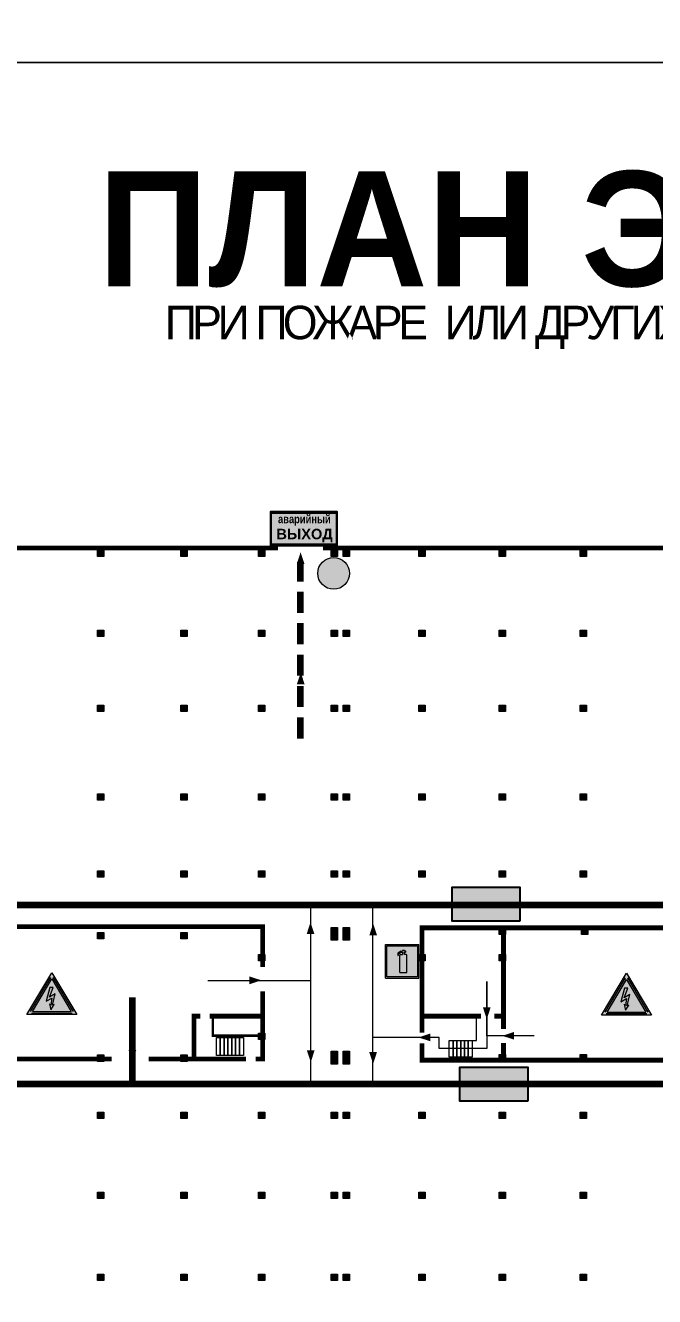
# Model space of a CAD drawing. Header units: millimetres. Extents: x 13810 to 67229, y 12374 to 21950.
# Drawn here: x 27421.3 to 27541.7, y 13916.4 to 14159.5 of the extents above; entities that cross this region are included whole.
import ezdxf

# ---------------------------------------------------------------- set-up
doc = ezdxf.new("R2010")
doc.units = ezdxf.units.MM
doc.linetypes.add('{ Wide Dash }', pattern=[12, 4, -2, 4, -2])
doc.layers.add('План_Штампы', color=7, linetype='Continuous')
doc.styles.add('обычный', font='arial.ttf')

# ---------------------------------------------------------------- blocks, each defined once
blk = doc.blocks.new('A$C41C009D9')
at = {"true_color": 0xffffff}
blk.add_hatch(color=7, dxfattribs=at).paths.add_polyline_path([(0, 8), (-16, 8), (-16, 0), (0, 0)])
h = blk.add_hatch(color=126)
h.dxf.hatch_style = 1
h.paths.add_polyline_path([(-15.8, 7.8), (-15.8, 0.2), (-0.2, 0.2), (-0.2, 7.8)])
at = {"color": 126}
for points in [[(-16, 0), (0, 0), (0, 8), (-16, 8)], [(-16, 0), (0, 0), (0, 8), (-16, 8)], [(-15.8, 7.8), (-0.2, 7.8), (-0.2, 0.2), (-15.8, 0.2)]]:
    blk.add_lwpolyline(points, close=True, dxfattribs=at)
at = {"color": 7, "true_color": 0xffffff, "insert": (-15.8, 7.3), "char_height": 2.5, "width": 15.5999, "attachment_point": 1, "style": 'обычный'}
blk.add_mtext('\\pi1.6133;{\\fArial|b1|i0|c204|p34;\\H0.8x;\\W0.8;аварийный\\H1.25x;\\W1;\\P\\pi1.2327;ВЫХОД}', dxfattribs=at)
blk = doc.blocks.new('A$C32E8229D')
at = {"true_color": 0xffffff}
blk.add_hatch(color=7, dxfattribs=at).paths.add_polyline_path([(0, 0), (0, -8), (16, -8), (16, 0)])
h = blk.add_hatch(color=126)
h.paths.add_polyline_path([(0.2, -0.2), (15.8, -0.2), (15.8, -7.8), (0.2, -7.8)])
h.paths.add_polyline_path([(13.49, -2.05), (12.08, -2.05), (11.37, -2.63, 0.162397), (11.29, -2.84), (11.29, -3.63), (10.35, -3.63), (10.35, -4.05), (11.68, -4.05), (11.68, -3.48), (12.26, -4.28), (11.29, -5.1), (11.29, -6.78), (11.85, -6.78), (11.85, -5.44), (12.8, -4.64), (12.8, -5.94), (14.46, -5.94), (14.46, -5.39), (13.45, -5.39), (13.45, -3.97), (12.46, -2.59), (13.15, -2.59), (13.69, -3.34), (14.18, -3)], flags=16)
h.paths.add_polyline_path([(10.74, -1.82, 1), (11.8, -1.82, 1)], flags=16)
h.paths.add_polyline_path([(9.39, -3.59), (5.99, -3.59), (6.56, -3.03), (5.91, -3.03), (5.1, -3.83), (5.91, -4.64), (6.56, -4.64), (5.99, -4.09), (9.39, -4.09)], flags=16)
h.paths.add_polyline_path([(4.29, -1.08), (1.72, -1.08), (1.72, -6.6), (4.29, -6.6)], flags=16)
at = {"color": 126}
blk.add_lwpolyline([(16, -8), (0, -8), (0, 0), (16, 0)], close=True, dxfattribs=at)
blk = doc.blocks.new('A$C7B8C2D5B')
at = {"lineweight": 0}
h = blk.add_hatch(color=5, dxfattribs=at)
h.dxf.hatch_style = 1
h.paths.add_polyline_path([(1.4, -3.02, 1), (-2.11, -3.02, 1)])
at = {"color": 5, "lineweight": 0}
blk.add_circle((-0.36, -3.02), 1.75, dxfattribs=at)
blk = doc.blocks.new('A$C3E6D3DDE')
at = {"lineweight": 5}
h = blk.add_hatch(color=40, dxfattribs=at)
h.paths.add_polyline_path([(24.1, 1.45), (16.46, -11.35), (31.74, -11.35)])
h.paths.add_polyline_path([(24.09, -0.46), (30.03, -10.41), (18.14, -10.41)], flags=16)
h.paths.add_polyline_path([(24.54, -3.08), (23.41, -6.02), (25.13, -5.01), (24.33, -8.5), (24.82, -8.27), (23.79, -9.86), (23.4, -8.04), (23.8, -8.43), (24.04, -6.29), (22.39, -7.25), (23.44, -3.08)], flags=0)
h = blk.add_hatch(color=256, dxfattribs=at)
h.paths.add_polyline_path([(24.37, 0.03, 0.567511), (23.82, 0.03), (17.59, -10.4, 0.582454), (17.86, -10.88), (30.32, -10.88, 0.582149), (30.6, -10.4)])
h.paths.add_polyline_path([(24.09, -0.46), (18.14, -10.41), (30.03, -10.41)], flags=16)
h.paths.add_polyline_path([(24.54, -3.08), (23.41, -6.02), (25.13, -5.01), (24.33, -8.5), (24.82, -8.27), (23.79, -9.86), (23.4, -8.04), (23.8, -8.43), (24.04, -6.29), (22.39, -7.25), (23.44, -3.08)], flags=0)
h = blk.add_hatch(color=40, dxfattribs=at)
h.paths.add_polyline_path([(24.09, -0.46), (18.14, -10.41), (30.03, -10.41)])
h.paths.add_polyline_path([(24.82, -8.27), (23.79, -9.86), (23.4, -8.04), (23.8, -8.43), (24.04, -6.29), (22.39, -7.25), (23.44, -3.08), (24.54, -3.08), (23.41, -6.02), (25.13, -5.01), (24.33, -8.5)], flags=16)
at = {"color": 40, "lineweight": 5}
for p, q in [((16.46, -11.35), (24.1, 1.45)), ((24.1, 1.45), (31.74, -11.35))]:
    blk.add_line(p, q, dxfattribs=at)
at = {"lineweight": 5}
for p, q in [((17.59, -10.4), (23.82, 0.03)), ((24.37, 0.03), (30.6, -10.4)), ((18.14, -10.41), (24.09, -0.46)), ((23.44, -3.08), (22.39, -7.25)), ((23.41, -6.02), (24.54, -3.08)), ((24.54, -3.08), (23.44, -3.08)), ((24.09, -0.46), (30.03, -10.41)), ((22.39, -7.25), (24.04, -6.29)), ((25.13, -5.01), (23.41, -6.02)), ((24.04, -6.29), (23.8, -8.43)), ((24.33, -8.5), (25.13, -5.01)), ((17.86, -10.88), (30.32, -10.88)), ((18.14, -10.41), (30.03, -10.41)), ((23.8, -8.43), (23.4, -8.04)), ((23.4, -8.04), (23.79, -9.86)), ((23.79, -9.86), (24.82, -8.27)), ((24.82, -8.27), (24.33, -8.5))]:
    blk.add_line(p, q, dxfattribs=at)
at = {"color": 50, "lineweight": 5}
blk.add_line((31.74, -11.35), (16.46, -11.35), dxfattribs=at)
blk = doc.blocks.new('A$C3AD82952')
at = {"true_color": 0xf5f5ff}
h = blk.add_hatch(color=7, dxfattribs=at)
h.dxf.hatch_style = 1
h.paths.add_polyline_path([(8.21, 8.73, 0.414214), (7.89, 9.05), (7.22, 9.05), (7.22, 9.92), (7.59, 9.92, 1), (7.57, 10.36), (7.22, 10.36), (7.22, 10.6), (6.43, 10.6), (6.43, 10.36), (6.01, 10.36), (4.74, 9.59), (4.74, 8.69), (4.98, 8.73), (4.98, 9.26), (6.12, 9.91), (6.43, 9.91), (6.43, 9.05), (5.76, 9.05, 0.414214), (5.44, 8.73), (5.44, 2.2), (8.21, 2.2)], flags=0)
h.paths.add_polyline_path([(12.8, 12.8), (0, 12.8), (0, 0), (12.8, 0)])
h.paths.add_polyline_path([(0.51, 12.29), (12.29, 12.29), (12.29, 0.51), (0.51, 0.51)], flags=16)
h.paths.add_polyline_path([(4.74, 9.59), (6.01, 10.36), (6.43, 10.36), (6.43, 10.6), (7.22, 10.6), (7.22, 10.36), (7.59, 10.36, -0.94586), (7.59, 9.92), (7.22, 9.92), (7.22, 9.05), (7.89, 9.05, -0.414214), (8.21, 8.73), (8.21, 2.2), (5.44, 2.2), (5.44, 8.73, -0.414214), (5.76, 9.05), (6.43, 9.05), (6.43, 9.91), (6.12, 9.91), (4.98, 9.26), (4.98, 8.73), (4.74, 8.69)], flags=0)
h = blk.add_hatch(color=242)
h.dxf.hatch_style = 1
h.paths.add_polyline_path([(12.29, 12.29), (0.51, 12.29), (0.51, 0.51), (12.29, 0.51)])
h.paths.add_polyline_path([(4.74, 8.69), (4.74, 9.59), (6.01, 10.36), (6.43, 10.36), (6.43, 10.6), (7.22, 10.6), (7.22, 10.36), (7.59, 10.36, -0.94586), (7.59, 9.92), (7.22, 9.92), (7.22, 9.05), (7.89, 9.05, -0.414214), (8.21, 8.73), (8.21, 2.2), (5.44, 2.2), (5.44, 8.73, -0.414214), (5.76, 9.05), (6.43, 9.05), (6.43, 9.91), (6.12, 9.91), (4.98, 9.26), (4.98, 8.73)], flags=16)
h = blk.add_hatch(color=7, dxfattribs=at)
h.dxf.hatch_style = 1
h.paths.add_polyline_path([(8.21, 8.73, 0.414214), (7.89, 9.05), (7.22, 9.05), (7.22, 9.92), (7.59, 9.92, 1), (7.57, 10.36), (7.22, 10.36), (7.22, 10.6), (6.43, 10.6), (6.43, 10.36), (6.01, 10.36), (4.74, 9.59), (4.74, 8.69), (4.98, 8.73), (4.98, 9.26), (6.12, 9.91), (6.43, 9.91), (6.43, 9.05), (5.76, 9.05, 0.414214), (5.44, 8.73), (5.44, 2.2), (8.21, 2.2)])
at = {"color": 242, "lineweight": 5}
for p, q in [((0, 0), (0, 12.8)), ((0, 12.8), (12.8, 12.8)), ((6.01, 10.36), (4.74, 9.59)), ((4.98, 9.26), (6.12, 9.91)), ((6.01, 10.36), (6.43, 10.36)), ((6.12, 9.91), (6.43, 9.91)), ((7.22, 10.6), (6.43, 10.6)), ((6.43, 10.6), (6.43, 10.36)), ((6.43, 9.91), (6.43, 9.05)), ((7.22, 10.36), (7.22, 10.6)), ((7.59, 10.36), (7.22, 10.36)), ((7.22, 9.05), (7.22, 9.92)), ((7.59, 9.92), (7.22, 9.92)), ((12.8, 0), (12.8, 12.8)), ((4.74, 9.59), (4.74, 8.69)), ((4.74, 8.69), (4.98, 8.73)), ((4.98, 8.73), (4.98, 9.26)), ((5.44, 2.2), (5.44, 8.73)), ((5.76, 9.05), (6.43, 9.05)), ((7.89, 9.05), (7.22, 9.05)), ((8.21, 2.2), (8.21, 8.73)), ((0, 0), (12.8, 0)), ((5.44, 2.2), (8.21, 2.2))]:
    blk.add_line(p, q, dxfattribs=at)
blk.add_lwpolyline([(0.51, 12.29), (12.29, 12.29), (12.29, 0.51), (0.51, 0.51)], close=True, dxfattribs=at)
for centre, radius, start, end in [((7.58, 10.14), 0.223, 273.1875, 86.8125), ((5.76, 8.73), 0.32, 90, 180), ((7.89, 8.73), 0.32, 0, 90)]:
    blk.add_arc(centre, radius, start, end, dxfattribs=at)

msp = doc.modelspace()

# ---------------------------------------------------------------- hatches: boundary and pattern name
at = {"lineweight": 0}
h = msp.add_hatch(color=256, dxfattribs=at)
h.dxf.hatch_style = 1
h.paths.add_polyline_path([(27436.36, 14057.96), (27436.36, 14059.19), (27435.14, 14059.19), (27435.14, 14057.96)])
h = msp.add_hatch(color=256, dxfattribs=at)
h.dxf.hatch_style = 1
h.paths.add_polyline_path([(27452.26, 14057.96), (27452.26, 14059.19), (27451.04, 14059.19), (27451.04, 14057.96)])
h = msp.add_hatch(color=256, dxfattribs=at)
h.dxf.hatch_style = 1
h.paths.add_polyline_path([(27467.16, 14057.96), (27467.16, 14059.19), (27465.94, 14059.19), (27465.94, 14057.96)])
h = msp.add_hatch(color=256, dxfattribs=at)
h.dxf.hatch_style = 1
h.paths.add_polyline_path([(27481.02, 14057.96), (27481.02, 14059.19), (27479.8, 14059.19), (27479.8, 14057.96)])
h = msp.add_hatch(color=256, dxfattribs=at)
h.dxf.hatch_style = 1
h.paths.add_polyline_path([(27483.36, 14057.96), (27483.36, 14059.19), (27482.14, 14059.19), (27482.14, 14057.96)])
h = msp.add_hatch(color=256, dxfattribs=at)
h.dxf.hatch_style = 1
h.paths.add_polyline_path([(27497.81, 14057.96), (27497.81, 14059.19), (27496.59, 14059.19), (27496.59, 14057.96)])
h = msp.add_hatch(color=256, dxfattribs=at)
h.dxf.hatch_style = 1
h.paths.add_polyline_path([(27513.15, 14057.96), (27513.15, 14059.19), (27511.93, 14059.19), (27511.93, 14057.96)])
h = msp.add_hatch(color=256, dxfattribs=at)
h.dxf.hatch_style = 1
h.paths.add_polyline_path([(27528.65, 14057.96), (27528.65, 14059.19), (27527.43, 14059.19), (27527.43, 14057.96)])
h = msp.add_hatch(color=256, dxfattribs=at)
h.dxf.hatch_style = 1
h.paths.add_polyline_path([(27436.36, 14042.64), (27436.36, 14043.87), (27435.14, 14043.87), (27435.14, 14042.64)])
h = msp.add_hatch(color=256, dxfattribs=at)
h.dxf.hatch_style = 1
h.paths.add_polyline_path([(27452.26, 14042.64), (27452.26, 14043.87), (27451.04, 14043.87), (27451.04, 14042.64)])
h = msp.add_hatch(color=256, dxfattribs=at)
h.dxf.hatch_style = 1
h.paths.add_polyline_path([(27467.16, 14042.64), (27467.16, 14043.87), (27465.94, 14043.87), (27465.94, 14042.64)])
h = msp.add_hatch(color=256, dxfattribs=at)
h.dxf.hatch_style = 1
h.paths.add_polyline_path([(27481.02, 14042.64), (27481.02, 14043.87), (27479.8, 14043.87), (27479.8, 14042.64)])
h = msp.add_hatch(color=256, dxfattribs=at)
h.dxf.hatch_style = 1
h.paths.add_polyline_path([(27483.36, 14042.64), (27483.36, 14043.87), (27482.14, 14043.87), (27482.14, 14042.64)])
h = msp.add_hatch(color=256, dxfattribs=at)
h.dxf.hatch_style = 1
h.paths.add_polyline_path([(27497.81, 14042.64), (27497.81, 14043.87), (27496.59, 14043.87), (27496.59, 14042.64)])
h = msp.add_hatch(color=256, dxfattribs=at)
h.dxf.hatch_style = 1
h.paths.add_polyline_path([(27513.15, 14042.64), (27513.15, 14043.87), (27511.93, 14043.87), (27511.93, 14042.64)])
h = msp.add_hatch(color=256, dxfattribs=at)
h.dxf.hatch_style = 1
h.paths.add_polyline_path([(27528.65, 14042.64), (27528.65, 14043.87), (27527.43, 14043.87), (27527.43, 14042.64)])
h = msp.add_hatch(color=256, dxfattribs=at)
h.dxf.hatch_style = 1
h.paths.add_polyline_path([(27436.36, 14028.29), (27436.36, 14029.52), (27435.14, 14029.52), (27435.14, 14028.29)])
h = msp.add_hatch(color=256, dxfattribs=at)
h.dxf.hatch_style = 1
h.paths.add_polyline_path([(27452.26, 14028.29), (27452.26, 14029.52), (27451.04, 14029.52), (27451.04, 14028.29)])
h = msp.add_hatch(color=256, dxfattribs=at)
h.dxf.hatch_style = 1
h.paths.add_polyline_path([(27467.16, 14028.29), (27467.16, 14029.52), (27465.94, 14029.52), (27465.94, 14028.29)])
h = msp.add_hatch(color=256, dxfattribs=at)
h.dxf.hatch_style = 1
h.paths.add_polyline_path([(27481.02, 14028.29), (27481.02, 14029.52), (27479.8, 14029.52), (27479.8, 14028.29)])
h = msp.add_hatch(color=256, dxfattribs=at)
h.dxf.hatch_style = 1
h.paths.add_polyline_path([(27483.36, 14028.29), (27483.36, 14029.52), (27482.14, 14029.52), (27482.14, 14028.29)])
h = msp.add_hatch(color=256, dxfattribs=at)
h.dxf.hatch_style = 1
h.paths.add_polyline_path([(27497.81, 14028.29), (27497.81, 14029.52), (27496.59, 14029.52), (27496.59, 14028.29)])
h = msp.add_hatch(color=256, dxfattribs=at)
h.dxf.hatch_style = 1
h.paths.add_polyline_path([(27513.15, 14028.29), (27513.15, 14029.52), (27511.93, 14029.52), (27511.93, 14028.29)])
h = msp.add_hatch(color=256, dxfattribs=at)
h.dxf.hatch_style = 1
h.paths.add_polyline_path([(27528.65, 14028.29), (27528.65, 14029.52), (27527.43, 14029.52), (27527.43, 14028.29)])
h = msp.add_hatch(color=256, dxfattribs=at)
h.dxf.hatch_style = 1
h.paths.add_polyline_path([(27436.36, 14011.35), (27436.36, 14012.58), (27435.14, 14012.58), (27435.14, 14011.35)])
h = msp.add_hatch(color=256, dxfattribs=at)
h.dxf.hatch_style = 1
h.paths.add_polyline_path([(27452.26, 14011.35), (27452.26, 14012.58), (27451.04, 14012.58), (27451.04, 14011.35)])
h = msp.add_hatch(color=256, dxfattribs=at)
h.dxf.hatch_style = 1
h.paths.add_polyline_path([(27467.16, 14011.35), (27467.16, 14012.58), (27465.94, 14012.58), (27465.94, 14011.35)])
h = msp.add_hatch(color=256, dxfattribs=at)
h.dxf.hatch_style = 1
h.paths.add_polyline_path([(27481.02, 14011.35), (27481.02, 14012.58), (27479.8, 14012.58), (27479.8, 14011.35)])
h = msp.add_hatch(color=256, dxfattribs=at)
h.dxf.hatch_style = 1
h.paths.add_polyline_path([(27483.36, 14011.35), (27483.36, 14012.58), (27482.14, 14012.58), (27482.14, 14011.35)])
h = msp.add_hatch(color=256, dxfattribs=at)
h.dxf.hatch_style = 1
h.paths.add_polyline_path([(27497.81, 14011.35), (27497.81, 14012.58), (27496.59, 14012.58), (27496.59, 14011.35)])
h = msp.add_hatch(color=256, dxfattribs=at)
h.dxf.hatch_style = 1
h.paths.add_polyline_path([(27513.15, 14011.35), (27513.15, 14012.58), (27511.93, 14012.58), (27511.93, 14011.35)])
h = msp.add_hatch(color=256, dxfattribs=at)
h.dxf.hatch_style = 1
h.paths.add_polyline_path([(27528.65, 14011.35), (27528.65, 14012.58), (27527.43, 14012.58), (27527.43, 14011.35)])
h = msp.add_hatch(color=256, dxfattribs=at)
h.dxf.hatch_style = 1
h.paths.add_polyline_path([(27436.36, 13996.6), (27436.36, 13997.83), (27435.14, 13997.83), (27435.14, 13996.6)])
h = msp.add_hatch(color=256, dxfattribs=at)
h.dxf.hatch_style = 1
h.paths.add_polyline_path([(27452.26, 13996.6), (27452.26, 13997.83), (27451.04, 13997.83), (27451.04, 13996.6)])
h = msp.add_hatch(color=256, dxfattribs=at)
h.dxf.hatch_style = 1
h.paths.add_polyline_path([(27467.16, 13996.6), (27467.16, 13997.83), (27465.94, 13997.83), (27465.94, 13996.6)])
h = msp.add_hatch(color=256, dxfattribs=at)
h.dxf.hatch_style = 1
h.paths.add_polyline_path([(27481.02, 13996.6), (27481.02, 13997.83), (27479.8, 13997.83), (27479.8, 13996.6)])
h = msp.add_hatch(color=256, dxfattribs=at)
h.dxf.hatch_style = 1
h.paths.add_polyline_path([(27483.36, 13996.6), (27483.36, 13997.83), (27482.14, 13997.83), (27482.14, 13996.6)])
h = msp.add_hatch(color=256, dxfattribs=at)
h.dxf.hatch_style = 1
h.paths.add_polyline_path([(27497.81, 13996.6), (27497.81, 13997.83), (27496.59, 13997.83), (27496.59, 13996.6)])
h = msp.add_hatch(color=256, dxfattribs=at)
h.dxf.hatch_style = 1
h.paths.add_polyline_path([(27513.15, 13996.6), (27513.15, 13997.83), (27511.93, 13997.83), (27511.93, 13996.6)])
h = msp.add_hatch(color=256, dxfattribs=at)
h.dxf.hatch_style = 1
h.paths.add_polyline_path([(27528.65, 13996.6), (27528.65, 13997.83), (27527.43, 13997.83), (27527.43, 13996.6)])
h = msp.add_hatch(color=256, dxfattribs=at)
h.dxf.hatch_style = 1
h.paths.add_polyline_path([(27436.36, 13984.81), (27436.36, 13986.04), (27435.14, 13986.04), (27435.14, 13984.81)])
h = msp.add_hatch(color=256, dxfattribs=at)
h.dxf.hatch_style = 1
h.paths.add_polyline_path([(27452.26, 13984.81), (27452.26, 13986.04), (27451.04, 13986.04), (27451.04, 13984.81)])
h = msp.add_hatch(color=256, dxfattribs=at)
h.dxf.hatch_style = 1
h.paths.add_polyline_path([(27481.02, 13985.78), (27481.02, 13987.01), (27479.8, 13987.01), (27479.8, 13985.78)])
h = msp.add_hatch(color=256, dxfattribs=at)
h.dxf.hatch_style = 1
h.paths.add_polyline_path([(27481.02, 13984.55), (27481.02, 13985.78), (27479.8, 13985.78), (27479.8, 13984.55)])
h = msp.add_hatch(color=256, dxfattribs=at)
h.dxf.hatch_style = 1
h.paths.add_polyline_path([(27483.36, 13985.78), (27483.36, 13987.01), (27482.14, 13987.01), (27482.14, 13985.78)])
h = msp.add_hatch(color=256, dxfattribs=at)
h.dxf.hatch_style = 1
h.paths.add_polyline_path([(27483.36, 13984.55), (27483.36, 13985.78), (27482.14, 13985.78), (27482.14, 13984.55)])
h = msp.add_hatch(color=256, dxfattribs=at)
h.dxf.hatch_style = 1
h.paths.add_polyline_path([(27513.15, 13985.65), (27513.15, 13986.88), (27511.93, 13986.88), (27511.93, 13985.65)])
h = msp.add_hatch(color=256, dxfattribs=at)
h.dxf.hatch_style = 1
h.paths.add_polyline_path([(27528.92, 13985.65), (27528.92, 13986.88), (27527.7, 13986.88), (27527.7, 13985.65)])
h = msp.add_hatch(color=256, dxfattribs=at)
h.dxf.hatch_style = 1
h.paths.add_polyline_path([(27467.16, 13980.6), (27467.16, 13981.83), (27465.94, 13981.83), (27465.94, 13980.6)])
h = msp.add_hatch(color=256, dxfattribs=at)
h.dxf.hatch_style = 1
h.paths.add_polyline_path([(27497.81, 13980.6), (27497.81, 13981.83), (27496.59, 13981.83), (27496.59, 13980.6)])
h = msp.add_hatch(color=256, dxfattribs=at)
h.dxf.hatch_style = 1
h.paths.add_polyline_path([(27513.15, 13980.6), (27513.15, 13981.83), (27511.93, 13981.83), (27511.93, 13980.6)])
h = msp.add_hatch(color=256, dxfattribs=at)
h.dxf.hatch_style = 1
h.paths.add_polyline_path([(27467.16, 13965.56), (27467.16, 13966.79), (27465.94, 13966.79), (27465.94, 13965.56)])
h = msp.add_hatch(color=256, dxfattribs=at)
h.dxf.hatch_style = 1
h.paths.add_polyline_path([(27436.36, 13961.38), (27436.36, 13962.62), (27435.14, 13962.62), (27435.14, 13961.38)])
h = msp.add_hatch(color=256, dxfattribs=at)
h.dxf.hatch_style = 1
h.paths.add_polyline_path([(27452.26, 13961.38), (27452.26, 13962.62), (27451.04, 13962.62), (27451.04, 13961.38)])
h = msp.add_hatch(color=256, dxfattribs=at)
h.dxf.hatch_style = 1
h.paths.add_polyline_path([(27481.02, 13962.1), (27481.02, 13963.33), (27479.8, 13963.33), (27479.8, 13962.1)])
h = msp.add_hatch(color=256, dxfattribs=at)
h.dxf.hatch_style = 1
h.paths.add_polyline_path([(27481.02, 13960.87), (27481.02, 13962.1), (27479.8, 13962.1), (27479.8, 13960.87)])
h = msp.add_hatch(color=256, dxfattribs=at)
h.dxf.hatch_style = 1
h.paths.add_polyline_path([(27483.36, 13962.1), (27483.36, 13963.33), (27482.14, 13963.33), (27482.14, 13962.1)])
h = msp.add_hatch(color=256, dxfattribs=at)
h.dxf.hatch_style = 1
h.paths.add_polyline_path([(27483.36, 13960.87), (27483.36, 13962.1), (27482.14, 13962.1), (27482.14, 13960.87)])
h = msp.add_hatch(color=256, dxfattribs=at)
h.dxf.hatch_style = 1
h.paths.add_polyline_path([(27513.15, 13961.46), (27513.15, 13962.69), (27511.93, 13962.69), (27511.93, 13961.46)])
h = msp.add_hatch(color=256, dxfattribs=at)
h.dxf.hatch_style = 1
h.paths.add_polyline_path([(27528.65, 13961.46), (27528.65, 13962.69), (27527.43, 13962.69), (27527.43, 13961.46)])
h = msp.add_hatch(color=256, dxfattribs=at)
h.dxf.hatch_style = 1
h.paths.add_polyline_path([(27436.36, 13950.46), (27436.36, 13951.7), (27435.14, 13951.7), (27435.14, 13950.46)])
h = msp.add_hatch(color=256, dxfattribs=at)
h.dxf.hatch_style = 1
h.paths.add_polyline_path([(27452.26, 13950.46), (27452.26, 13951.7), (27451.04, 13951.7), (27451.04, 13950.46)])
h = msp.add_hatch(color=256, dxfattribs=at)
h.dxf.hatch_style = 1
h.paths.add_polyline_path([(27467.16, 13950.46), (27467.16, 13951.7), (27465.94, 13951.7), (27465.94, 13950.46)])
h = msp.add_hatch(color=256, dxfattribs=at)
h.dxf.hatch_style = 1
h.paths.add_polyline_path([(27481.02, 13950.46), (27481.02, 13951.7), (27479.8, 13951.7), (27479.8, 13950.46)])
h = msp.add_hatch(color=256, dxfattribs=at)
h.dxf.hatch_style = 1
h.paths.add_polyline_path([(27483.36, 13950.46), (27483.36, 13951.7), (27482.14, 13951.7), (27482.14, 13950.46)])
h = msp.add_hatch(color=256, dxfattribs=at)
h.dxf.hatch_style = 1
h.paths.add_polyline_path([(27497.81, 13950.46), (27497.81, 13951.7), (27496.59, 13951.7), (27496.59, 13950.46)])
h = msp.add_hatch(color=256, dxfattribs=at)
h.dxf.hatch_style = 1
h.paths.add_polyline_path([(27513.15, 13950.46), (27513.15, 13951.7), (27511.93, 13951.7), (27511.93, 13950.46)])
h = msp.add_hatch(color=256, dxfattribs=at)
h.dxf.hatch_style = 1
h.paths.add_polyline_path([(27528.65, 13950.46), (27528.65, 13951.7), (27527.43, 13951.7), (27527.43, 13950.46)])
h = msp.add_hatch(color=256, dxfattribs=at)
h.dxf.hatch_style = 1
h.paths.add_polyline_path([(27436.36, 13935.14), (27436.36, 13936.37), (27435.14, 13936.37), (27435.14, 13935.14)])
h = msp.add_hatch(color=256, dxfattribs=at)
h.dxf.hatch_style = 1
h.paths.add_polyline_path([(27452.26, 13935.14), (27452.26, 13936.37), (27451.04, 13936.37), (27451.04, 13935.14)])
h = msp.add_hatch(color=256, dxfattribs=at)
h.dxf.hatch_style = 1
h.paths.add_polyline_path([(27467.16, 13935.14), (27467.16, 13936.37), (27465.94, 13936.37), (27465.94, 13935.14)])
h = msp.add_hatch(color=256, dxfattribs=at)
h.dxf.hatch_style = 1
h.paths.add_polyline_path([(27481.02, 13935.14), (27481.02, 13936.37), (27479.8, 13936.37), (27479.8, 13935.14)])
h = msp.add_hatch(color=256, dxfattribs=at)
h.dxf.hatch_style = 1
h.paths.add_polyline_path([(27483.36, 13935.14), (27483.36, 13936.37), (27482.14, 13936.37), (27482.14, 13935.14)])
h = msp.add_hatch(color=256, dxfattribs=at)
h.dxf.hatch_style = 1
h.paths.add_polyline_path([(27497.81, 13935.14), (27497.81, 13936.37), (27496.59, 13936.37), (27496.59, 13935.14)])
h = msp.add_hatch(color=256, dxfattribs=at)
h.dxf.hatch_style = 1
h.paths.add_polyline_path([(27513.15, 13935.14), (27513.15, 13936.37), (27511.93, 13936.37), (27511.93, 13935.14)])
h = msp.add_hatch(color=256, dxfattribs=at)
h.dxf.hatch_style = 1
h.paths.add_polyline_path([(27528.65, 13935.14), (27528.65, 13936.37), (27527.43, 13936.37), (27527.43, 13935.14)])
h = msp.add_hatch(color=256, dxfattribs=at)
h.dxf.hatch_style = 1
h.paths.add_polyline_path([(27436.36, 13919.48), (27436.36, 13920.71), (27435.14, 13920.71), (27435.14, 13919.48)])
h = msp.add_hatch(color=256, dxfattribs=at)
h.dxf.hatch_style = 1
h.paths.add_polyline_path([(27452.26, 13919.48), (27452.26, 13920.71), (27451.04, 13920.71), (27451.04, 13919.48)])
h = msp.add_hatch(color=256, dxfattribs=at)
h.dxf.hatch_style = 1
h.paths.add_polyline_path([(27467.16, 13919.48), (27467.16, 13920.71), (27465.94, 13920.71), (27465.94, 13919.48)])
h = msp.add_hatch(color=256, dxfattribs=at)
h.dxf.hatch_style = 1
h.paths.add_polyline_path([(27481.02, 13919.48), (27481.02, 13920.71), (27479.8, 13920.71), (27479.8, 13919.48)])
h = msp.add_hatch(color=256, dxfattribs=at)
h.dxf.hatch_style = 1
h.paths.add_polyline_path([(27483.36, 13919.48), (27483.36, 13920.71), (27482.14, 13920.71), (27482.14, 13919.48)])
h = msp.add_hatch(color=256, dxfattribs=at)
h.dxf.hatch_style = 1
h.paths.add_polyline_path([(27497.81, 13919.48), (27497.81, 13920.71), (27496.59, 13920.71), (27496.59, 13919.48)])
h = msp.add_hatch(color=256, dxfattribs=at)
h.dxf.hatch_style = 1
h.paths.add_polyline_path([(27513.15, 13919.48), (27513.15, 13920.71), (27511.93, 13920.71), (27511.93, 13919.48)])
h = msp.add_hatch(color=256, dxfattribs=at)
h.dxf.hatch_style = 1
h.paths.add_polyline_path([(27528.65, 13919.48), (27528.65, 13920.71), (27527.43, 13920.71), (27527.43, 13919.48)])

# ---------------------------------------------------------------- linework, layer by layer
at = {"color": 126, "lineweight": 0, "true_color": 0x008754}
for points in [[(27276.58, 14547.45), (27876.58, 14547.45), (27876.58, 14152.45), (27276.58, 14152.45)], [(27276.58, 14152.45), (27876.58, 14152.45), (27876.58, 13757.45), (27276.58, 13757.45)]]:
    msp.add_lwpolyline(points, close=True, dxfattribs=at)
at = {"lineweight": 0}
for points, const_width in [([(27356.86, 14059.59), (27469.66, 14059.59)], 0.924), ([(27478.27, 14059.59), (27760.05, 14059.59)], 0.924), ([(27405.33, 13987.15), (27466.73, 13987.15), (27466.73, 13979.47)], 0.924), ([(27497.19, 13966.91), (27497.19, 13986.94), (27589.52, 13986.94), (27589.52, 13983.46)], 0.924), ([(27512.77, 13970.05), (27512.77, 13986.92)], 0.924), ([(27466.73, 13974.79), (27466.73, 13961.85), (27465.41, 13961.85)], 0.924), ([(27453.59, 13961.85), (27453.59, 13970.04)], 0.924), ([(27453.59, 13969), (27453.59, 13970.04), (27454.82, 13970.04)], 0.924), ([(27456.58, 13970.04), (27466.73, 13970.04)], 0.924), ([(27457.2, 13970.04), (27457.2, 13966.31), (27466.73, 13966.31)], 0.462), ([(27497.19, 13970.05), (27508.45, 13970.05)], 0.924), ([(27511.06, 13970.05), (27512.77, 13970.05), (27512.77, 13967.56)], 0.924), ([(27549.44, 13961.63), (27497.19, 13961.63), (27497.19, 13964.83)], 0.924), ([(27512.77, 13964.92), (27512.77, 13961.63)], 0.924), ([(27437.85, 13961.85), (27411.49, 13961.85)], 0.924), ([(27463.53, 13961.85), (27444.91, 13961.85)], 0.924)]:
    msp.add_lwpolyline(points, dxfattribs=dict(at, const_width=const_width))
for points in [[(27435.14, 14059.19), (27436.36, 14059.19), (27436.36, 14057.96), (27435.14, 14057.96)], [(27451.04, 14059.19), (27452.26, 14059.19), (27452.26, 14057.96), (27451.04, 14057.96)], [(27465.94, 14059.19), (27467.16, 14059.19), (27467.16, 14057.96), (27465.94, 14057.96)], [(27479.8, 14059.19), (27481.02, 14059.19), (27481.02, 14057.96), (27479.8, 14057.96)], [(27482.14, 14059.19), (27483.36, 14059.19), (27483.36, 14057.96), (27482.14, 14057.96)], [(27496.59, 14059.19), (27497.81, 14059.19), (27497.81, 14057.96), (27496.59, 14057.96)], [(27511.93, 14059.19), (27513.15, 14059.19), (27513.15, 14057.96), (27511.93, 14057.96)], [(27527.43, 14059.19), (27528.65, 14059.19), (27528.65, 14057.96), (27527.43, 14057.96)], [(27435.14, 14043.87), (27436.36, 14043.87), (27436.36, 14042.64), (27435.14, 14042.64)], [(27451.04, 14043.87), (27452.26, 14043.87), (27452.26, 14042.64), (27451.04, 14042.64)], [(27465.94, 14043.87), (27467.16, 14043.87), (27467.16, 14042.64), (27465.94, 14042.64)], [(27479.8, 14043.87), (27481.02, 14043.87), (27481.02, 14042.64), (27479.8, 14042.64)], [(27482.14, 14043.87), (27483.36, 14043.87), (27483.36, 14042.64), (27482.14, 14042.64)], [(27496.59, 14043.87), (27497.81, 14043.87), (27497.81, 14042.64), (27496.59, 14042.64)], [(27511.93, 14043.87), (27513.15, 14043.87), (27513.15, 14042.64), (27511.93, 14042.64)], [(27527.43, 14043.87), (27528.65, 14043.87), (27528.65, 14042.64), (27527.43, 14042.64)], [(27435.14, 14029.52), (27436.36, 14029.52), (27436.36, 14028.29), (27435.14, 14028.29)], [(27451.04, 14029.52), (27452.26, 14029.52), (27452.26, 14028.29), (27451.04, 14028.29)], [(27465.94, 14029.52), (27467.16, 14029.52), (27467.16, 14028.29), (27465.94, 14028.29)], [(27479.8, 14029.52), (27481.02, 14029.52), (27481.02, 14028.29), (27479.8, 14028.29)], [(27482.14, 14029.52), (27483.36, 14029.52), (27483.36, 14028.29), (27482.14, 14028.29)], [(27496.59, 14029.52), (27497.81, 14029.52), (27497.81, 14028.29), (27496.59, 14028.29)], [(27511.93, 14029.52), (27513.15, 14029.52), (27513.15, 14028.29), (27511.93, 14028.29)], [(27527.43, 14029.52), (27528.65, 14029.52), (27528.65, 14028.29), (27527.43, 14028.29)], [(27435.14, 14012.58), (27436.36, 14012.58), (27436.36, 14011.35), (27435.14, 14011.35)], [(27451.04, 14012.58), (27452.26, 14012.58), (27452.26, 14011.35), (27451.04, 14011.35)], [(27465.94, 14012.58), (27467.16, 14012.58), (27467.16, 14011.35), (27465.94, 14011.35)], [(27479.8, 14012.58), (27481.02, 14012.58), (27481.02, 14011.35), (27479.8, 14011.35)], [(27482.14, 14012.58), (27483.36, 14012.58), (27483.36, 14011.35), (27482.14, 14011.35)], [(27496.59, 14012.58), (27497.81, 14012.58), (27497.81, 14011.35), (27496.59, 14011.35)], [(27511.93, 14012.58), (27513.15, 14012.58), (27513.15, 14011.35), (27511.93, 14011.35)], [(27527.43, 14012.58), (27528.65, 14012.58), (27528.65, 14011.35), (27527.43, 14011.35)], [(27435.14, 13997.83), (27436.36, 13997.83), (27436.36, 13996.6), (27435.14, 13996.6)], [(27451.04, 13997.83), (27452.26, 13997.83), (27452.26, 13996.6), (27451.04, 13996.6)], [(27465.94, 13997.83), (27467.16, 13997.83), (27467.16, 13996.6), (27465.94, 13996.6)], [(27479.8, 13997.83), (27481.02, 13997.83), (27481.02, 13996.6), (27479.8, 13996.6)], [(27482.14, 13997.83), (27483.36, 13997.83), (27483.36, 13996.6), (27482.14, 13996.6)], [(27496.59, 13997.83), (27497.81, 13997.83), (27497.81, 13996.6), (27496.59, 13996.6)], [(27511.93, 13997.83), (27513.15, 13997.83), (27513.15, 13996.6), (27511.93, 13996.6)], [(27527.43, 13997.83), (27528.65, 13997.83), (27528.65, 13996.6), (27527.43, 13996.6)], [(27435.14, 13986.04), (27436.36, 13986.04), (27436.36, 13984.81), (27435.14, 13984.81)], [(27451.04, 13986.04), (27452.26, 13986.04), (27452.26, 13984.81), (27451.04, 13984.81)], [(27479.8, 13987.01), (27481.02, 13987.01), (27481.02, 13985.78), (27479.8, 13985.78)], [(27479.8, 13985.78), (27481.02, 13985.78), (27481.02, 13984.55), (27479.8, 13984.55)], [(27482.14, 13987.01), (27483.36, 13987.01), (27483.36, 13985.78), (27482.14, 13985.78)], [(27482.14, 13985.78), (27483.36, 13985.78), (27483.36, 13984.55), (27482.14, 13984.55)], [(27511.93, 13986.88), (27513.15, 13986.88), (27513.15, 13985.65), (27511.93, 13985.65)], [(27527.7, 13986.88), (27528.92, 13986.88), (27528.92, 13985.65), (27527.7, 13985.65)], [(27465.94, 13981.83), (27467.16, 13981.83), (27467.16, 13980.6), (27465.94, 13980.6)], [(27496.59, 13981.83), (27497.81, 13981.83), (27497.81, 13980.6), (27496.59, 13980.6)], [(27511.93, 13981.83), (27513.15, 13981.83), (27513.15, 13980.6), (27511.93, 13980.6)], [(27465.94, 13966.79), (27467.16, 13966.79), (27467.16, 13965.56), (27465.94, 13965.56)], [(27457.86, 13965.95), (27458.6, 13965.95), (27458.6, 13962.53), (27457.86, 13962.53)], [(27458.6, 13965.95), (27459.34, 13965.95), (27459.34, 13962.53), (27458.6, 13962.53)], [(27459.34, 13965.95), (27460.08, 13965.95), (27460.08, 13962.53), (27459.34, 13962.53)], [(27460.08, 13965.95), (27460.81, 13965.95), (27460.81, 13962.53), (27460.08, 13962.53)], [(27460.81, 13965.95), (27461.55, 13965.95), (27461.55, 13962.53), (27460.81, 13962.53)], [(27461.55, 13965.95), (27462.29, 13965.95), (27462.29, 13962.53), (27461.55, 13962.53)], [(27462.29, 13965.95), (27463.03, 13965.95), (27463.03, 13962.53), (27462.29, 13962.53)], [(27502.42, 13965.37), (27503.14, 13965.37), (27503.14, 13962.17), (27502.42, 13962.17)], [(27503.14, 13965.37), (27503.87, 13965.37), (27503.87, 13962.17), (27503.14, 13962.17)], [(27503.87, 13965.37), (27504.6, 13965.37), (27504.6, 13962.17), (27503.87, 13962.17)], [(27504.6, 13965.37), (27505.33, 13965.37), (27505.33, 13962.17), (27504.6, 13962.17)], [(27505.33, 13965.37), (27506.05, 13965.37), (27506.05, 13962.17), (27505.33, 13962.17)], [(27506.05, 13965.37), (27506.78, 13965.37), (27506.78, 13962.17), (27506.05, 13962.17)], [(27435.14, 13962.62), (27436.36, 13962.62), (27436.36, 13961.38), (27435.14, 13961.38)], [(27451.04, 13962.62), (27452.26, 13962.62), (27452.26, 13961.38), (27451.04, 13961.38)], [(27479.8, 13963.33), (27481.02, 13963.33), (27481.02, 13962.1), (27479.8, 13962.1)], [(27479.8, 13962.1), (27481.02, 13962.1), (27481.02, 13960.87), (27479.8, 13960.87)], [(27482.14, 13963.33), (27483.36, 13963.33), (27483.36, 13962.1), (27482.14, 13962.1)], [(27482.14, 13962.1), (27483.36, 13962.1), (27483.36, 13960.87), (27482.14, 13960.87)], [(27511.93, 13962.69), (27513.15, 13962.69), (27513.15, 13961.46), (27511.93, 13961.46)], [(27527.43, 13962.69), (27528.65, 13962.69), (27528.65, 13961.46), (27527.43, 13961.46)], [(27435.14, 13951.7), (27436.36, 13951.7), (27436.36, 13950.46), (27435.14, 13950.46)], [(27451.04, 13951.7), (27452.26, 13951.7), (27452.26, 13950.46), (27451.04, 13950.46)], [(27465.94, 13951.7), (27467.16, 13951.7), (27467.16, 13950.46), (27465.94, 13950.46)], [(27479.8, 13951.7), (27481.02, 13951.7), (27481.02, 13950.46), (27479.8, 13950.46)], [(27482.14, 13951.7), (27483.36, 13951.7), (27483.36, 13950.46), (27482.14, 13950.46)], [(27496.59, 13951.7), (27497.81, 13951.7), (27497.81, 13950.46), (27496.59, 13950.46)], [(27511.93, 13951.7), (27513.15, 13951.7), (27513.15, 13950.46), (27511.93, 13950.46)], [(27527.43, 13951.7), (27528.65, 13951.7), (27528.65, 13950.46), (27527.43, 13950.46)], [(27435.14, 13936.37), (27436.36, 13936.37), (27436.36, 13935.14), (27435.14, 13935.14)], [(27451.04, 13936.37), (27452.26, 13936.37), (27452.26, 13935.14), (27451.04, 13935.14)], [(27465.94, 13936.37), (27467.16, 13936.37), (27467.16, 13935.14), (27465.94, 13935.14)], [(27479.8, 13936.37), (27481.02, 13936.37), (27481.02, 13935.14), (27479.8, 13935.14)], [(27482.14, 13936.37), (27483.36, 13936.37), (27483.36, 13935.14), (27482.14, 13935.14)], [(27496.59, 13936.37), (27497.81, 13936.37), (27497.81, 13935.14), (27496.59, 13935.14)], [(27511.93, 13936.37), (27513.15, 13936.37), (27513.15, 13935.14), (27511.93, 13935.14)], [(27527.43, 13936.37), (27528.65, 13936.37), (27528.65, 13935.14), (27527.43, 13935.14)], [(27435.14, 13920.71), (27436.36, 13920.71), (27436.36, 13919.48), (27435.14, 13919.48)], [(27451.04, 13920.71), (27452.26, 13920.71), (27452.26, 13919.48), (27451.04, 13919.48)], [(27465.94, 13920.71), (27467.16, 13920.71), (27467.16, 13919.48), (27465.94, 13919.48)], [(27479.8, 13920.71), (27481.02, 13920.71), (27481.02, 13919.48), (27479.8, 13919.48)], [(27482.14, 13920.71), (27483.36, 13920.71), (27483.36, 13919.48), (27482.14, 13919.48)], [(27496.59, 13920.71), (27497.81, 13920.71), (27497.81, 13919.48), (27496.59, 13919.48)], [(27511.93, 13920.71), (27513.15, 13920.71), (27513.15, 13919.48), (27511.93, 13919.48)], [(27527.43, 13920.71), (27528.65, 13920.71), (27528.65, 13919.48), (27527.43, 13919.48)]]:
    msp.add_lwpolyline(points, close=True, dxfattribs=at)
at = {"color": 126, "linetype": '{ Wide Dash }', "lineweight": 100, "true_color": 0x008754}
msp.add_lwpolyline([(27473.98, 14023.18), (27473.98, 14056.88)], dxfattribs=at)
at = {"color": 126, "lineweight": 100, "true_color": 0x008754}
for points in [[(27306.65, 13991.36), (27767.01, 13991.36)], [(27441.82, 13957.07), (27441.82, 13973.6)], [(27306.65, 13957.07), (27767.01, 13957.07)]]:
    msp.add_lwpolyline(points, dxfattribs=at)
at = {"color": 126, "lineweight": 0, "true_color": 0x008754}
for points in [[(27475.89, 13991.36), (27475.89, 13957.07)], [(27487.82, 13957.07), (27487.82, 13991.36)], [(27456.21, 13976.88), (27475.89, 13976.88)], [(27518.66, 13966.3), (27509.58, 13966.3), (27509.58, 13976.66), (27509.58, 13963.86), (27500.51, 13963.86), (27500.51, 13965.96), (27487.82, 13965.96)]]:
    msp.add_lwpolyline(points, dxfattribs=at)
at = {"lineweight": 0}
msp.add_lwpolyline([(27502.42, 13965.37), (27507.63, 13965.37), (27507.63, 13969.83)], dxfattribs=at)
at = {"layer": 'План_Штампы', "color": 126, "true_color": 0x008754}
for points in [[(27474.72, 14056.53), (27473.25, 14056.53), (27473.97, 14058.79)], [(27474.74, 14033.53), (27473.27, 14033.54), (27474, 14035.8)], [(27476.61, 13985.75), (27475.14, 13985.75), (27475.87, 13988.01)], [(27488.6, 13985.48), (27487.12, 13985.48), (27487.85, 13987.74)], [(27464.2, 13976.15), (27464.2, 13977.63), (27466.47, 13976.9)], [(27508.85, 13971.72), (27510.32, 13971.72), (27509.59, 13969.45)], [(27498.78, 13966.72), (27498.77, 13965.25), (27496.51, 13965.97)], [(27514.81, 13967.03), (27514.81, 13965.56), (27512.55, 13966.28)], [(27441.06, 13963.54), (27442.54, 13963.54), (27441.81, 13961.28)], [(27475.17, 13963.48), (27476.64, 13963.48), (27475.92, 13961.22)], [(27487.1, 13963.17), (27488.58, 13963.17), (27487.85, 13960.91)]]:
    msp.add_solid(points, dxfattribs=at)

# ---------------------------------------------------------------- block references
for name, p, xscale, yscale, zscale in [('A$C41C009D9', (27481, 14060.09), 0.8, 0.8, 0.8), ('A$C7B8C2D5B', (27480.92, 14060), 1.741935482621193, 1.741935482621193, 1.741935482621193), ('A$C3AD82952', (27490.22, 13977.32), 0.5, 0.5, 0.5), ('A$C3E6D3DDE', (27411.34, 13977.44), 0.625, 0.625, 0.625), ('A$C3E6D3DDE', (27521.26, 13977.33), 0.625, 0.625, 0.625)]:
    msp.add_blockref(name, p, dxfattribs=dict(xscale=xscale, yscale=yscale, zscale=zscale))
at = {"layer": 'План_Штампы', "color": 126, "true_color": 0x008754, "xscale": 0.8100087101568005, "yscale": 0.8100087101568005, "zscale": 0.8100087101568005, "rotation": 359.9978653237144}
for p in [(27502.97, 13994.7), (27504.46, 13960.27)]:
    msp.add_blockref('A$C32E8229D', p, dxfattribs=at)

# ---------------------------------------------------------------- texts
at = {"lineweight": 0, "insert": (27435.2, 14131.66), "char_height": 22, "width": 493.8901, "attachment_point": 1, "style": 'обычный'}
msp.add_mtext('{\\fProxima Nova Rg|b1|i0|c204|p2;ПЛАН ЭВАКУАЦИИ}', dxfattribs=at)
at = {"color": 0, "lineweight": 0, "insert": (27585.47, 14106.1), "char_height": 8, "width": 449.2158, "attachment_point": 5, "style": 'обычный'}
msp.add_mtext('{\\fArial Black|b1|i0|c204|p34;\\H2x;\\T0.85;  \\fArial Narrow|b0|i0|c204|p34;\\H0.8x;\\W0.9;\\P\\fProxima Nova Rg|b0|i0|c204|p2;\\H0.5x;\\W1;\\C256;ПРИ ПОЖАРЕ  ИЛИ ДРУГИХ ЧРЕЗВЫЧАЙНЫХ СИТУАЦИЯХ  ИЗ ПОМЕЩЕНИЙ \\fProxima Nova Rg|b1|i0|c204|p2;\\H1.25x;\\PЦЭН-2: ГМО +0,00}', dxfattribs=at)

doc.saveas('drawing.dxf')
